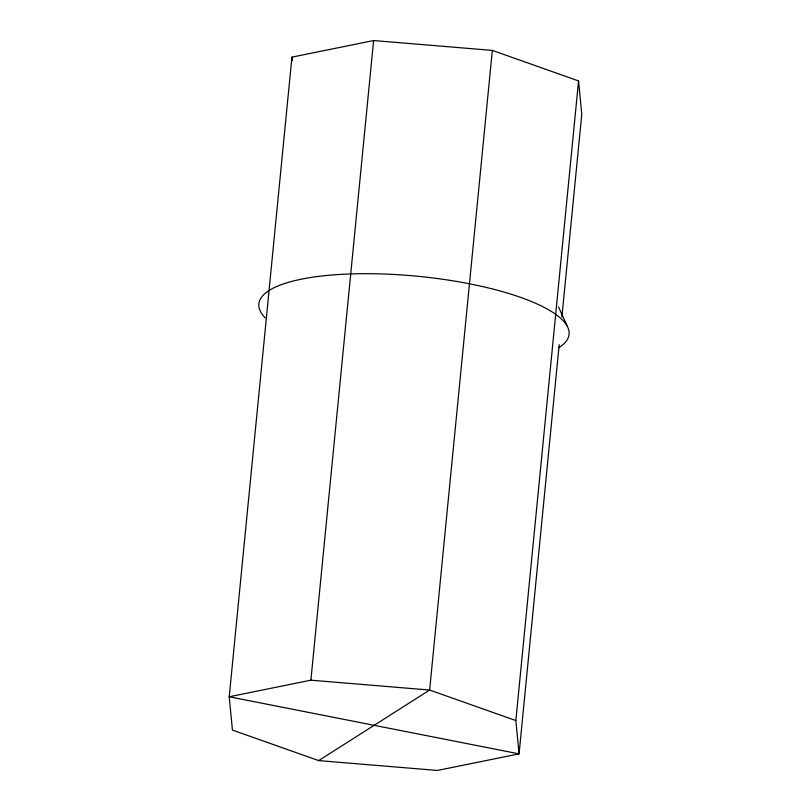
<?xml version="1.0" encoding="UTF-8"?>
<svg xmlns="http://www.w3.org/2000/svg" width="811" height="811" viewBox="0 0 811 811"><rect width="100%" height="100%" fill="white"/><g stroke="black" fill="none" stroke-linecap="round" stroke-linejoin="round"><path stroke-width="1.22" d="M561.901 316.949L581.781 114.229L578.567 80.928L492.338 50.404L373.607 40.55L291.93 57.135L229.219 696.771L232.433 730.072L318.662 760.596L437.393 770.45L519.07 753.865L559.184 344.655M578.567 80.928L515.847 720.563L519.07 753.865L229.219 696.771L310.897 680.186L373.607 40.55M492.338 50.404L429.627 690.039L318.662 760.596M310.897 680.186L429.627 690.039L515.847 720.563M567.224 326.154L558.526 306.903M291.93 57.135L292.295 60.835M265.227 317.902A155.864 42.963 5.6 0 1 419.926 276.49A155.864 42.963 5.6 0 1 558.901 347.615"/></g></svg>
